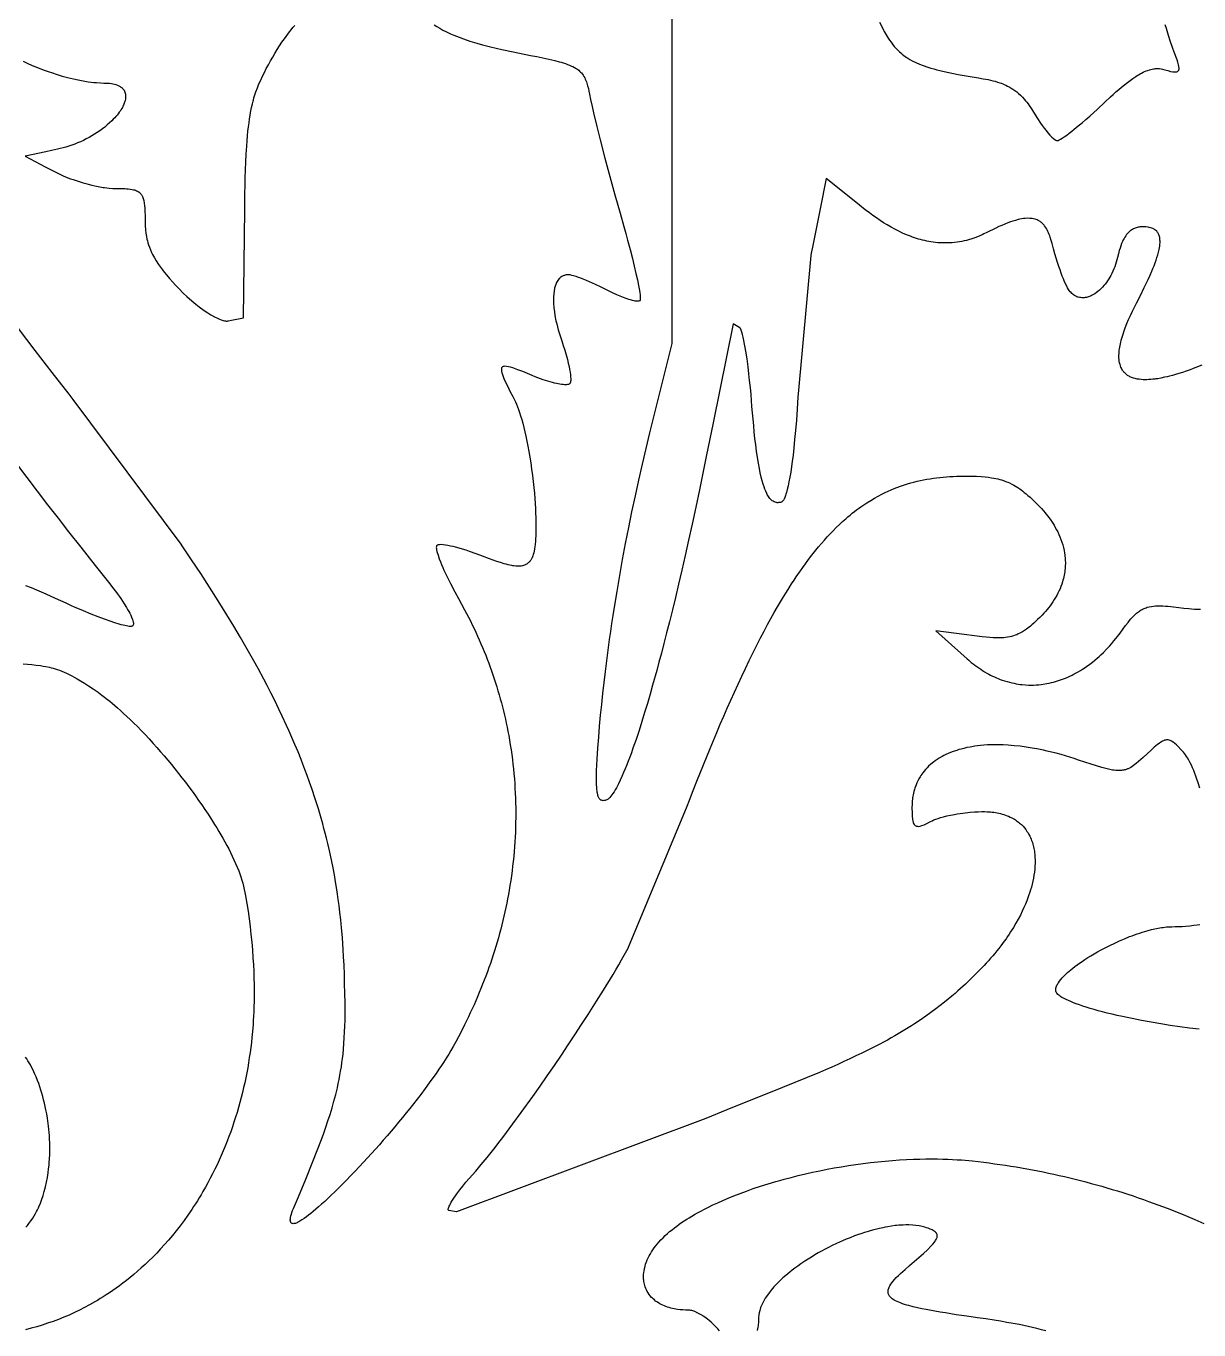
# Model space of a CAD drawing. Extents: x -500 to 500, y -1000 to 1000.
# Drawn here: x 68.2 to 324.2, y 430.8 to 715.4 of the extents above; entities that cross this region are included whole.
import ezdxf

# ---------------------------------------------------------------- set-up
doc = ezdxf.new("R2010")
doc.units = 0
doc.layers.add('APS_GEOMETR_', color=18, linetype='CONTINUOUS')

msp = doc.modelspace()

# ---------------------------------------------------------------- linework, layer by layer
at = {"layer": 'APS_GEOMETR_'}
for points in [[(324.86, 641.37), (323.58, 640.86), (322.94, 640.61), (322.29, 640.37), (321.42, 640.06), (320.61, 639.78), (319.84, 639.54), (319.12, 639.32), (318.45, 639.13), (317.83, 638.97), (317.27, 638.83), (316.75, 638.71), (315.88, 638.53), (315.23, 638.41), (314.79, 638.35), (314.58, 638.33), (314.17, 638.28), (313.75, 638.24), (313.32, 638.21), (312.89, 638.19), (312.46, 638.18), (312.02, 638.19), (311.59, 638.22), (311.16, 638.27), (310.74, 638.33), (310.33, 638.42), (309.92, 638.53), (309.73, 638.6), (309.54, 638.67), (309.35, 638.75), (309.16, 638.84), (308.98, 638.93), (308.81, 639.04), (308.64, 639.14), (308.48, 639.26), (308.32, 639.39), (308.17, 639.52), (308.09, 639.59), (307.95, 639.74), (307.85, 639.84), (307.75, 639.97), (307.64, 640.12), (307.53, 640.29), (307.41, 640.49), (307.3, 640.71), (307.19, 640.96), (307.09, 641.23), (307, 641.53), (306.91, 641.86), (306.85, 642.21), (306.8, 642.6), (306.77, 642.99), (306.77, 643.45), (306.8, 643.99), (306.85, 644.6), (306.9, 644.93), (306.95, 645.28), (307.01, 645.64), (307.09, 646.02), (307.18, 646.41), (307.28, 646.82), (307.39, 647.25), (307.52, 647.69), (307.67, 648.15), (307.82, 648.61), (308.15, 649.53), (308.51, 650.44), (308.89, 651.34), (309.29, 652.23), (309.7, 653.12), (310.13, 654), (310.58, 654.87), (311.45, 656.58), (312.31, 658.3), (312.74, 659.19), (313.15, 660.08), (313.56, 660.98), (313.95, 661.88), (314.2, 662.48), (314.43, 663.07), (314.66, 663.67), (314.88, 664.28), (315.06, 664.86), (315.23, 665.44), (315.39, 666.03), (315.54, 666.62), (315.61, 666.99), (315.66, 667.36), (315.71, 667.73), (315.74, 668.11), (315.74, 668.4), (315.72, 668.68), (315.7, 668.97), (315.67, 669.25), (315.62, 669.45), (315.56, 669.65), (315.49, 669.84), (315.41, 670.03), (315.31, 670.2), (315.21, 670.35), (315.11, 670.48), (315.01, 670.6), (314.82, 670.79), (314.63, 670.94), (314.47, 671.05), (314.34, 671.12), (314.2, 671.17), (313.93, 671.27), (313.67, 671.35), (313.39, 671.42), (313.12, 671.48), (312.63, 671.53), (312.22, 671.56), (311.64, 671.56), (311.42, 671.53), (311.19, 671.5), (310.96, 671.46), (310.74, 671.42), (310.54, 671.35), (310.33, 671.28), (310.14, 671.2), (309.94, 671.11), (309.75, 671.01), (309.56, 670.9), (309.39, 670.78), (309.22, 670.66), (309.03, 670.5), (308.82, 670.29), (308.62, 670.08), (308.44, 669.86), (308.26, 669.63), (308.06, 669.32), (307.88, 669.01), (307.7, 668.7), (307.54, 668.37), (307.35, 667.89), (307.17, 667.41), (307, 666.92), (306.85, 666.42), (306.65, 665.66), (306.47, 664.89), (306.34, 664.38), (306.19, 663.87), (306.03, 663.36), (305.85, 662.86), (305.65, 662.37), (305.44, 661.88), (305.21, 661.4), (304.97, 660.93), (304.76, 660.55), (304.53, 660.18), (304.28, 659.8), (304.02, 659.43), (303.75, 659.07), (303.47, 658.72), (303.17, 658.38), (302.85, 658.06), (302.53, 657.75), (302.19, 657.46), (301.84, 657.19), (301.48, 656.94), (301.1, 656.72), (300.91, 656.62), (300.71, 656.53), (300.51, 656.44), (300.31, 656.36), (300.11, 656.29), (299.9, 656.22), (299.66, 656.16), (299.4, 656.11), (299.15, 656.09), (298.89, 656.07), (298.63, 656.08), (298.37, 656.1), (298.12, 656.15), (297.87, 656.21), (297.78, 656.24), (297.6, 656.3), (297.35, 656.41), (297.2, 656.49), (297.04, 656.59), (296.87, 656.71), (296.69, 656.85), (296.5, 657.01), (296.32, 657.19), (296.12, 657.4), (295.93, 657.64), (295.75, 657.91), (295.56, 658.21), (295.43, 658.45), (295.19, 658.96), (294.84, 659.74), (294.63, 660.24), (294.4, 660.8), (294.16, 661.44), (293.9, 662.14), (293.63, 662.92), (293.35, 663.77), (293.06, 664.69), (292.77, 665.69), (292.47, 666.76), (292.16, 667.9), (291.98, 668.59), (291.78, 669.27), (291.66, 669.59), (291.54, 669.92), (291.41, 670.23), (291.27, 670.55), (291.1, 670.87), (290.92, 671.18), (290.73, 671.48), (290.53, 671.77), (290.41, 671.92), (290.28, 672.07), (290.14, 672.21), (290, 672.34), (289.86, 672.47), (289.7, 672.59), (289.55, 672.7), (289.39, 672.81), (289.14, 672.95), (288.9, 673.06), (288.67, 673.15), (288.46, 673.22), (288.1, 673.32), (287.83, 673.37), (287.32, 673.41), (286.9, 673.42), (286.31, 673.4), (285.91, 673.35), (285.52, 673.29), (285.13, 673.22), (284.75, 673.13), (284.19, 672.97), (283.62, 672.8), (283.07, 672.62), (282.51, 672.42), (281.86, 672.16), (281.21, 671.88), (280.56, 671.6), (279.92, 671.3), (277.92, 670.31), (277.28, 670), (276.88, 669.81), (276.42, 669.6), (275.89, 669.39), (275.31, 669.16), (274.66, 668.94), (273.95, 668.73), (273.45, 668.6), (272.95, 668.48), (272.44, 668.37), (271.93, 668.28), (271.42, 668.2), (270.9, 668.14), (270.38, 668.09), (269.86, 668.06), (269.34, 668.03), (268.82, 668.03), (268.3, 668.03), (267.78, 668.05), (267.26, 668.09), (266.75, 668.14), (266.23, 668.2), (265.72, 668.27), (265.27, 668.35), (264.81, 668.44), (264.36, 668.54), (263.91, 668.65), (263.46, 668.77), (263.02, 668.9), (262.57, 669.03), (262.13, 669.18), (261.69, 669.33), (261.25, 669.49), (260.82, 669.66), (260.38, 669.84), (259.53, 670.21), (258.68, 670.62), (257.84, 671.05), (257.01, 671.5), (256.2, 671.97), (255.4, 672.46), (254.61, 672.97), (253.83, 673.49), (253.07, 674.03), (252.32, 674.58), (251.38, 675.29), (250.15, 676.27), (246.75, 678.99), (242.84, 682.14), (241.51, 675.51), (240.78, 671.86), (239.83, 667.09), (239.58, 665.82), (239.48, 665.28), (236.72, 635.11), (236.68, 634.46), (236.52, 631.79), (236.34, 629.35), (236.16, 627.12), (235.97, 625.1), (235.79, 623.3), (235.61, 621.72), (235.44, 620.36), (235.28, 619.21), (235.1, 618.01), (234.92, 616.91), (234.73, 615.92), (234.55, 615.02), (234.36, 614.22), (234.17, 613.53), (234.07, 613.22), (233.98, 612.93), (233.88, 612.68), (233.79, 612.45), (233.65, 612.14), (233.57, 611.99), (233.48, 611.85), (233.38, 611.72), (233.27, 611.61), (233.14, 611.51), (233.07, 611.48), (233, 611.45), (232.86, 611.41), (232.73, 611.38), (232.59, 611.36), (232.46, 611.35), (232.32, 611.34), (232.18, 611.34), (232.04, 611.35), (231.91, 611.38), (231.68, 611.44), (231.47, 611.52), (231.26, 611.64), (231.07, 611.77), (230.88, 611.92), (230.71, 612.09), (230.55, 612.28), (230.39, 612.48), (230.25, 612.69), (230.11, 612.91), (229.98, 613.13), (229.86, 613.36), (229.65, 613.83), (229.46, 614.28), (229.28, 614.78), (229.08, 615.39), (228.88, 616.1), (228.68, 616.91), (228.47, 617.83), (228.26, 618.84), (228.06, 619.96), (227.86, 621.18), (227.66, 622.57), (227.48, 623.96), (227.31, 625.36), (227.16, 626.76), (227.02, 628.16), (226.89, 629.56), (226.65, 632.37), (226.44, 634.99), (226.3, 636.5), (226.14, 638), (225.98, 639.5), (225.81, 641), (225.57, 642.73), (225.32, 644.45), (225.19, 645.21), (225.05, 645.97), (224.9, 646.72), (224.74, 647.48), (224.6, 648.04), (224.45, 648.6), (224.3, 648.98), (224.14, 649.36), (224.07, 649.46), (223.98, 649.54), (222.57, 650.41), (218.16, 628.77), (216.67, 621.45), (215.93, 617.8), (215.17, 614.14), (214.37, 610.33), (213.58, 606.67), (212.82, 603.16), (212.06, 599.81), (211.33, 596.61), (210.62, 593.56), (209.93, 590.67), (209.27, 587.93), (208.63, 585.35), (208.02, 582.91), (207.43, 580.63), (206.87, 578.5), (206.34, 576.52), (205.85, 574.69), (204.95, 571.49), (204.39, 569.51), (203.81, 567.53), (203.22, 565.56), (202.62, 563.59), (201.99, 561.63), (201.34, 559.68), (200.67, 557.73), (200.32, 556.76), (199.96, 555.8), (199.64, 554.95), (199.32, 554.1), (198.98, 553.25), (198.63, 552.41), (198.27, 551.58), (197.89, 550.75), (197.49, 549.94), (197.07, 549.13), (196.81, 548.67), (196.55, 548.25), (196.3, 547.87), (196.07, 547.54), (195.84, 547.25), (195.63, 547.01), (195.44, 546.81), (195.26, 546.66), (195.13, 546.57), (194.95, 546.48), (194.72, 546.39), (194.59, 546.35), (194.46, 546.32), (194.33, 546.3), (194.19, 546.29), (194.05, 546.3), (193.92, 546.33), (193.78, 546.37), (193.66, 546.44), (193.53, 546.52), (193.42, 546.64), (193.31, 546.77), (193.23, 546.92), (193.15, 547.07), (193.09, 547.23), (193.03, 547.39), (192.99, 547.56), (192.91, 547.9), (192.86, 548.16), (192.82, 548.45), (192.78, 548.77), (192.75, 549.12), (192.71, 549.89), (192.69, 550.77), (192.7, 551.76), (192.73, 552.85), (192.78, 554.04), (192.85, 555.33), (193.01, 557.73), (193.19, 560.13), (193.39, 562.53), (193.6, 564.93), (193.84, 567.32), (194.09, 569.71), (194.35, 572.1), (194.64, 574.49), (194.86, 576.25), (195.09, 578), (195.32, 579.75), (195.57, 581.5), (195.82, 583.25), (196.08, 585), (196.34, 586.75), (196.62, 588.5), (197.19, 591.99), (197.78, 595.47), (198.41, 598.96), (199.07, 602.43), (199.75, 605.91), (200.45, 609.37), (201.19, 612.83), (201.94, 616.29), (202.72, 619.74), (203.53, 623.19), (204.36, 626.62), (205.21, 630.06), (209.26, 646.1), (209.26, 725.77)], [(157.3, 715.62), (157.86, 715.28), (158.48, 714.91), (159.19, 714.52), (159.97, 714.12), (160.4, 713.92), (160.84, 713.71), (161.56, 713.4), (162.71, 712.94), (163.68, 712.58), (165.04, 712.11), (166.55, 711.66), (167.81, 711.3), (169.58, 710.84), (172.03, 710.28), (174.5, 709.74), (178.33, 708.97), (179.65, 708.71), (180.96, 708.44), (182.27, 708.15), (182.93, 708), (183.58, 707.84), (184.52, 707.6), (184.99, 707.47), (185.45, 707.34), (185.91, 707.19), (186.37, 707.03), (186.82, 706.86), (187.26, 706.66), (187.53, 706.54), (187.87, 706.37), (188.05, 706.27), (188.24, 706.15), (188.43, 706.03), (188.63, 705.88), (188.83, 705.73), (189.03, 705.55), (189.23, 705.35), (189.43, 705.14), (189.62, 704.9), (189.8, 704.65), (189.97, 704.37), (190.13, 704.07), (190.26, 703.79), (190.38, 703.5), (190.49, 703.22), (190.59, 702.93), (190.77, 702.34), (190.93, 701.74), (191.06, 701.14), (191.19, 700.53), (191.42, 699.32), (191.73, 697.86), (192.05, 696.41), (192.76, 693.49), (193.48, 690.57), (194.53, 686.55), (195.61, 682.55), (196.71, 678.55), (197.85, 674.56), (198.69, 671.6), (199.1, 670.12), (199.5, 668.63), (200.05, 666.58), (200.53, 664.68), (200.95, 662.95), (201.32, 661.38), (201.63, 659.98), (201.88, 658.73), (202.08, 657.65), (202.15, 657.18), (202.21, 656.74), (202.24, 656.46), (202.26, 656.22), (202.27, 655.83), (202.25, 655.59), (202.23, 655.49), (202.21, 655.45), (202.17, 655.42), (202.13, 655.39), (202.07, 655.37), (201.94, 655.33), (201.78, 655.31), (201.6, 655.31), (201.39, 655.33), (201.18, 655.36), (200.95, 655.4), (200.56, 655.5), (200.16, 655.6), (199.77, 655.72), (199.39, 655.84), (199, 655.98), (198.62, 656.12), (197.86, 656.42), (197.12, 656.75), (196.37, 657.09), (194.91, 657.81), (193.69, 658.41), (192.46, 659), (191.81, 659.29), (191.15, 659.58), (190.49, 659.86), (189.83, 660.13), (189.31, 660.33), (188.78, 660.52), (188.25, 660.7), (187.72, 660.87), (187.33, 660.97), (186.94, 661.06), (186.72, 661.08), (186.51, 661.1), (186.29, 661.08), (186.06, 661.06), (185.87, 661.01), (185.7, 660.96), (185.54, 660.91), (185.4, 660.85), (185.15, 660.72), (184.95, 660.59), (184.79, 660.47), (184.68, 660.37), (184.58, 660.26), (184.42, 660.06), (184.27, 659.85), (184.12, 659.63), (183.99, 659.41), (183.82, 658.99), (183.69, 658.64), (183.55, 658.14), (183.44, 657.5), (183.37, 656.97), (183.3, 656.21), (183.3, 655.47), (183.32, 654.84), (183.38, 653.98), (183.51, 653), (183.64, 652.18), (183.85, 651.06), (184.01, 650.39), (184.18, 649.73), (184.36, 649.06), (184.55, 648.41), (185.11, 646.68), (185.45, 645.67), (185.77, 644.65), (186.08, 643.64), (186.22, 643.12), (186.35, 642.61), (186.55, 641.83), (186.71, 641.1), (186.84, 640.43), (186.94, 639.83), (187.01, 639.28), (187.06, 638.8), (187.08, 638.39), (187.07, 638.04), (187.05, 637.82), (187.03, 637.71), (187.01, 637.61), (186.98, 637.5), (186.94, 637.41), (186.88, 637.33), (186.81, 637.26), (186.72, 637.21), (186.62, 637.17), (186.52, 637.14), (186.41, 637.12), (186.19, 637.1), (185.98, 637.09), (185.71, 637.1), (185.41, 637.12), (185.08, 637.16), (184.73, 637.21), (184.35, 637.28), (183.95, 637.36), (183.53, 637.46), (183.08, 637.57), (182.6, 637.7), (182.11, 637.85), (181.59, 638.01), (181.05, 638.19), (180.49, 638.39), (179.91, 638.6), (179.3, 638.84), (178.68, 639.09), (176.59, 639.95), (175.5, 640.36), (174.42, 640.76), (173.95, 640.9), (173.47, 641.02), (173.08, 641.09), (172.69, 641.12), (172.5, 641.1), (172.32, 641.06), (172.2, 640.99), (172.11, 640.91), (172.04, 640.83), (172, 640.75), (171.95, 640.62), (171.95, 640.56), (171.95, 640.3), (171.97, 640.05), (172.05, 639.68), (172.17, 639.31), (172.49, 638.48), (172.84, 637.67), (173.32, 636.68), (173.81, 635.69), (174.42, 634.52), (174.71, 633.93), (175, 633.34), (175.23, 632.84), (175.45, 632.28), (175.68, 631.67), (175.92, 631.01), (176.15, 630.28), (176.38, 629.51), (176.62, 628.67), (176.85, 627.78), (177.08, 626.84), (177.31, 625.84), (177.53, 624.78), (177.75, 623.67), (177.96, 622.51), (178.16, 621.29), (178.36, 620.01), (178.55, 618.69), (178.73, 617.3), (178.89, 615.96), (179.03, 614.67), (179.14, 613.43), (179.24, 612.25), (179.32, 611.13), (179.38, 610.06), (179.42, 609.04), (179.45, 608.08), (179.47, 607.17), (179.47, 606.32), (179.47, 605.52), (179.45, 604.78), (179.43, 604.1), (179.39, 603.47), (179.36, 602.9), (179.3, 602.3), (179.24, 601.74), (179.16, 601.24), (179.08, 600.79), (178.99, 600.39), (178.9, 600.03), (178.81, 599.73), (178.72, 599.49), (178.66, 599.34), (178.59, 599.2), (178.51, 599.06), (178.43, 598.92), (178.34, 598.78), (178.24, 598.65), (178.14, 598.53), (178.03, 598.41), (177.92, 598.29), (177.8, 598.18), (177.67, 598.08), (177.54, 597.98), (177.41, 597.9), (177.27, 597.82), (177.13, 597.75), (176.99, 597.69), (176.79, 597.62), (176.54, 597.56), (176.25, 597.51), (175.92, 597.48), (175.54, 597.47), (175.13, 597.49), (174.69, 597.53), (174.45, 597.57), (174.21, 597.61), (173.8, 597.7), (173.39, 597.8), (172.98, 597.9), (172.57, 598.01), (171.76, 598.25), (170.96, 598.52), (170.16, 598.8), (169.37, 599.09), (167.79, 599.7), (166.4, 600.21), (165.01, 600.71), (164.24, 600.95), (163.48, 601.19), (162.71, 601.41), (161.93, 601.63), (161.38, 601.76), (160.83, 601.88), (160.27, 601.99), (159.72, 602.09), (159.24, 602.15), (158.76, 602.18), (158.46, 602.17), (158.15, 602.14), (158.02, 602.1), (157.9, 602.05), (157.82, 601.98), (157.78, 601.91), (157.74, 601.79), (157.73, 601.57), (157.74, 601.35), (157.79, 601.03), (157.86, 600.71), (158.11, 599.88), (158.39, 599.06), (158.64, 598.45), (158.89, 597.83), (159.14, 597.23), (159.41, 596.62), (160.17, 595.03), (160.81, 593.71), (161.75, 591.89), (162.56, 590.4), (163.24, 589.17), (163.92, 587.94), (164.34, 587.14), (164.76, 586.33), (165.17, 585.52), (165.58, 584.71), (165.97, 583.89), (166.36, 583.06), (166.74, 582.23), (167.11, 581.4), (167.47, 580.56), (167.83, 579.72), (168.18, 578.88), (168.52, 578.03), (168.85, 577.18), (169.17, 576.33), (169.49, 575.47), (169.79, 574.61), (170.09, 573.75), (170.38, 572.88), (170.66, 572.02), (170.94, 571.14), (171.2, 570.27), (171.46, 569.4), (171.7, 568.52), (171.94, 567.64), (172.17, 566.76), (172.39, 565.87), (172.61, 564.99), (172.81, 564.1), (173.01, 563.21), (173.19, 562.32), (173.37, 561.43), (173.54, 560.54), (173.72, 559.5), (173.89, 558.46), (174.06, 557.41), (174.2, 556.36), (174.34, 555.31), (174.47, 554.26), (174.58, 553.21), (174.68, 552.15), (174.77, 551.09), (174.85, 550.03), (174.91, 548.97), (174.97, 547.91), (175.01, 546.85), (175.04, 545.79), (175.06, 544.72), (175.07, 543.66), (175.07, 542.6), (175.05, 541.53), (175.02, 540.47), (174.99, 539.41), (174.94, 538.35), (174.88, 537.29), (174.8, 536.23), (174.72, 535.17), (174.63, 534.11), (174.52, 533.05), (174.4, 532), (174.27, 530.95), (174.13, 529.9), (173.98, 528.85), (173.82, 527.81), (173.65, 526.77), (173.48, 525.81), (173.3, 524.86), (173.11, 523.91), (172.92, 522.96), (172.71, 522.01), (172.49, 521.06), (172.27, 520.12), (172.04, 519.17), (171.79, 518.23), (171.54, 517.29), (171.28, 516.35), (171.01, 515.42), (170.73, 514.48), (170.45, 513.55), (170.15, 512.62), (169.85, 511.7), (169.54, 510.78), (169.22, 509.86), (168.89, 508.94), (168.55, 508.02), (168.21, 507.11), (167.85, 506.21), (167.49, 505.3), (167.12, 504.4), (166.75, 503.51), (166.36, 502.61), (165.97, 501.72), (165.57, 500.84), (165.16, 499.96), (164.75, 499.08), (164.32, 498.21), (163.89, 497.34), (163.21, 495.99), (162.57, 494.76), (161.96, 493.64), (161.41, 492.64), (160.9, 491.75), (160.45, 490.97), (160.05, 490.3), (159.7, 489.74), (159.32, 489.15), (158.86, 488.46), (158.32, 487.66), (157.7, 486.76), (156.99, 485.76), (156.2, 484.67), (155.31, 483.48), (154.34, 482.19), (153.55, 481.16), (152.76, 480.14), (151.96, 479.13), (151.15, 478.12), (150.33, 477.11), (149.51, 476.11), (148.68, 475.11), (147.85, 474.12), (147.01, 473.14), (146.16, 472.16), (145.31, 471.19), (144.45, 470.22), (143.58, 469.26), (142.71, 468.3), (141.83, 467.35), (140.94, 466.41), (139.97, 465.38), (139.03, 464.4), (138.12, 463.47), (137.24, 462.58), (136.39, 461.73), (135.58, 460.93), (134.81, 460.18), (134.06, 459.47), (133.36, 458.81), (132.68, 458.19), (132.04, 457.62), (131.44, 457.1), (130.87, 456.62), (130.34, 456.18), (129.84, 455.79), (129.38, 455.44), (128.89, 455.09), (128.41, 454.77), (127.96, 454.49), (127.74, 454.37), (127.53, 454.26), (127.33, 454.17), (127.15, 454.09), (126.97, 454.03), (126.8, 453.98), (126.64, 453.96), (126.5, 453.95), (126.36, 453.96), (126.25, 453.99), (126.14, 454.04), (126.06, 454.11), (125.99, 454.19), (125.94, 454.27), (125.91, 454.36), (125.89, 454.44), (125.87, 454.57), (125.86, 454.67), (125.86, 454.78), (125.87, 455.03), (125.92, 455.31), (125.99, 455.64), (126.09, 456), (126.21, 456.39), (126.36, 456.81), (126.54, 457.26), (127.63, 459.85), (129.24, 463.7), (130.81, 467.56), (131.75, 469.95), (132.67, 472.36), (133.15, 473.71), (133.62, 475.06), (134.08, 476.42), (134.53, 477.78), (134.97, 479.23), (135.39, 480.69), (135.77, 482.16), (136.14, 483.63), (136.33, 484.54), (136.52, 485.45), (136.69, 486.36), (136.85, 487.28), (137, 488.2), (137.14, 489.12), (137.26, 490.04), (137.37, 490.96), (137.47, 492.02), (137.57, 493.29), (137.65, 494.55), (137.72, 495.82), (137.77, 497.09), (137.8, 498.36), (137.82, 499.64), (137.82, 500.92), (137.82, 502.19), (137.77, 504.25), (137.72, 506.31), (137.66, 508.36), (137.59, 510.42), (137.49, 512.24), (137.4, 513.83), (137.23, 516.32), (137.1, 517.89), (137.04, 518.55), (136.87, 520.3), (136.69, 521.91), (136.51, 523.38), (136.33, 524.7), (136.16, 525.88), (136.01, 526.92), (135.74, 528.57), (135.47, 530.12), (135.19, 531.61), (134.9, 533.03), (134.62, 534.39), (134.33, 535.69), (134.04, 536.92), (133.76, 538.1), (133.48, 539.2), (133.21, 540.25), (132.95, 541.23), (132.44, 543.01), (131.99, 544.54), (131.59, 545.82), (131.23, 546.95), (130.63, 548.71), (130.07, 550.32), (129.55, 551.78), (129.06, 553.1), (128.61, 554.27), (128.21, 555.3), (127.56, 556.94), (126.87, 558.59), (126.22, 560.09), (125.62, 561.47), (125.06, 562.7), (124.11, 564.76), (123.37, 566.3), (122.46, 568.15), (121.6, 569.86), (120.8, 571.4), (120.08, 572.79), (118.83, 575.12), (117.89, 576.85), (116.46, 579.37), (115.01, 581.88), (113.53, 584.38), (112.03, 586.86), (110.14, 589.89), (108.23, 592.91), (106.29, 595.91), (104.32, 598.9), (102.28, 601.95), (102.04, 602.29), (78.43, 633.89), (77.57, 635), (73.87, 639.78), (70.17, 644.58), (66.5, 649.4)], [(67.5, 707.69), (68.44, 707.26), (69.49, 706.81), (70.65, 706.34), (71.91, 705.85), (72.96, 705.47), (73.91, 705.15), (74.75, 704.88), (76.06, 704.48), (76.9, 704.24), (77.25, 704.15), (78.5, 703.85), (79.54, 703.62), (81, 703.33), (81.71, 703.22), (82.37, 703.14), (82.97, 703.07), (83.51, 703.03), (84.43, 702.97), (85.12, 702.95), (85.54, 702.94), (85.97, 702.92), (86.39, 702.89), (86.81, 702.83), (87.14, 702.77), (87.48, 702.69), (87.8, 702.6), (88.13, 702.48), (88.43, 702.34), (88.58, 702.26), (88.73, 702.17), (88.86, 702.08), (89, 701.98), (89.12, 701.87), (89.24, 701.75), (89.41, 701.56), (89.55, 701.36), (89.66, 701.16), (89.75, 700.96), (89.82, 700.75), (89.86, 700.55), (89.89, 700.35), (89.91, 700.15), (89.91, 699.96), (89.9, 699.77), (89.86, 699.43), (89.8, 699.14), (89.74, 698.92), (89.69, 698.74), (89.62, 698.55), (89.54, 698.34), (89.44, 698.12), (89.33, 697.89), (89.2, 697.64), (89.05, 697.39), (88.89, 697.12), (88.71, 696.84), (88.51, 696.56), (88.29, 696.26), (88.05, 695.96), (87.8, 695.65), (87.52, 695.34), (87.22, 695.03), (86.9, 694.71), (86.4, 694.24), (85.89, 693.79), (85.36, 693.35), (84.82, 692.93), (84.26, 692.52), (83.69, 692.13), (83.11, 691.76), (82.52, 691.4), (81.92, 691.06), (81.31, 690.74), (80.69, 690.43), (80.06, 690.14), (79.43, 689.87), (78.79, 689.61), (78.15, 689.38), (77.5, 689.15), (76.88, 688.96), (76.26, 688.79), (75.64, 688.63), (75.01, 688.48), (73.75, 688.2), (72.48, 687.93), (68, 686.99), (72.35, 684.69), (74.7, 683.46), (75.57, 683.04), (76.3, 682.71), (77.32, 682.27), (77.87, 682.07), (78.42, 681.88), (79.52, 681.51), (80.63, 681.16), (81.19, 681.01), (81.75, 680.85), (82.53, 680.67), (83.21, 680.52), (84.29, 680.3), (84.97, 680.18), (85.26, 680.14), (85.82, 680.07), (86.31, 680.01), (87.08, 679.96), (87.57, 679.94), (87.78, 679.93), (88.55, 679.93), (89.32, 679.92), (89.71, 679.9), (90.09, 679.88), (90.48, 679.85), (90.86, 679.8), (91.35, 679.72), (91.59, 679.67), (91.84, 679.61), (92.07, 679.53), (92.3, 679.44), (92.52, 679.33), (92.73, 679.2), (92.79, 679.17), (92.9, 679.08), (93.05, 678.94), (93.22, 678.75), (93.31, 678.63), (93.41, 678.49), (93.5, 678.33), (93.59, 678.16), (93.67, 677.97), (93.75, 677.76), (93.82, 677.53), (93.88, 677.28), (93.98, 676.73), (94.05, 676.17), (94.1, 675.61), (94.13, 675.05), (94.15, 673.92), (94.16, 672.79), (94.19, 671.86), (94.25, 670.94), (94.33, 670.2), (94.45, 669.47), (94.57, 668.88), (94.66, 668.51), (94.78, 668.09), (94.92, 667.62), (95.1, 667.12), (95.31, 666.57), (95.57, 665.99), (95.8, 665.52), (96.2, 664.78), (96.56, 664.17), (97.08, 663.34), (97.5, 662.76), (97.92, 662.19), (98.35, 661.63), (98.8, 661.08), (99.48, 660.3), (100.17, 659.52), (100.87, 658.76), (101.58, 658), (102.49, 657.11), (103.26, 656.38), (104.36, 655.39), (105.24, 654.67), (105.99, 654.09), (107.06, 653.3), (107.85, 652.78), (108.52, 652.37), (109.48, 651.82), (109.79, 651.67), (110.1, 651.52), (110.42, 651.39), (110.74, 651.26), (110.98, 651.19), (111.23, 651.12), (111.48, 651.06), (111.74, 651.01), (111.89, 651), (112.04, 651), (112.19, 651.01), (112.34, 651.02), (113, 651.15), (115.67, 651.68), (115.91, 675.37), (115.96, 678.82), (115.99, 680.55), (116.03, 682.28), (116.08, 684), (116.15, 685.73), (116.23, 687.45), (116.33, 689.18), (116.41, 690.35), (116.51, 691.44), (116.61, 692.46), (116.72, 693.42), (116.84, 694.29), (116.96, 695.1), (117.07, 695.83), (117.19, 696.5), (117.41, 697.61), (117.59, 698.43), (117.73, 698.98), (117.8, 699.24), (117.93, 699.69), (118.06, 700.13), (118.21, 700.57), (118.35, 701.01), (118.67, 701.88), (119.02, 702.74), (119.39, 703.6), (119.78, 704.44), (120.19, 705.27), (120.62, 706.09), (121.07, 706.93), (121.54, 707.77), (122.02, 708.6), (122.5, 709.42), (123, 710.24), (123.52, 711.04), (124.04, 711.84), (124.58, 712.63), (124.94, 713.12), (125.3, 713.61), (125.66, 714.09), (126.04, 714.57), (126.43, 715.04), (126.82, 715.5)], [(254.52, 716.21), (255.04, 715.14), (255.39, 714.47), (255.53, 714.19), (255.95, 713.47), (256.38, 712.75), (256.7, 712.29), (257.02, 711.84), (257.35, 711.4), (257.7, 710.96), (257.97, 710.66), (258.25, 710.36), (258.54, 710.07), (258.83, 709.78), (259.14, 709.51), (259.45, 709.25), (259.77, 708.99), (260.1, 708.75), (260.49, 708.49), (261.11, 708.12), (261.63, 707.82), (262.39, 707.44), (263.26, 707.08), (263.99, 706.79), (265.03, 706.42), (265.68, 706.22), (266.33, 706.03), (266.98, 705.85), (267.63, 705.69), (268.64, 705.46), (269.65, 705.24), (270.66, 705.03), (271.67, 704.83), (273.88, 704.44), (276.09, 704.08), (277.15, 703.9), (277.68, 703.81), (278.2, 703.7), (278.73, 703.59), (279.25, 703.46), (279.76, 703.33), (280.28, 703.17), (280.79, 703), (281.08, 702.9), (281.39, 702.78), (281.72, 702.64), (282.07, 702.48), (282.44, 702.29), (282.82, 702.09), (283.21, 701.86), (283.61, 701.61), (284.02, 701.32), (284.44, 701.01), (284.86, 700.66), (285.28, 700.28), (285.7, 699.86), (286.11, 699.41), (286.39, 699.08), (286.66, 698.74), (286.92, 698.4), (287.17, 698.04), (287.65, 697.32), (288.11, 696.59), (288.99, 695.18), (289.65, 694.19), (290.04, 693.65), (290.44, 693.12), (290.85, 692.6), (291.27, 692.08), (291.69, 691.6), (292.14, 691.15), (292.47, 690.87), (292.8, 690.61), (292.97, 690.51), (293.15, 690.43), (293.24, 690.42), (293.33, 690.41), (293.42, 690.42), (293.51, 690.44), (293.75, 690.55), (293.99, 690.66), (294.4, 690.92), (294.81, 691.19), (295.37, 691.6), (295.92, 692.01), (296.47, 692.44), (297.01, 692.86), (297.87, 693.57), (298.71, 694.29), (299.55, 695.01), (300.39, 695.74), (302.05, 697.26), (303.7, 698.79), (304.9, 699.91), (305.5, 700.46), (306.11, 701), (306.72, 701.54), (307.35, 702.07), (307.98, 702.59), (308.62, 703.09), (309.21, 703.53), (309.82, 703.96), (310.43, 704.38), (310.75, 704.58), (311.07, 704.77), (311.39, 704.95), (311.72, 705.12), (312.05, 705.29), (312.38, 705.44), (312.72, 705.58), (313.06, 705.71), (313.41, 705.83), (313.76, 705.93), (314.02, 705.99), (314.28, 706.04), (314.52, 706.08), (314.76, 706.1), (314.98, 706.11), (315.2, 706.11), (315.41, 706.1), (315.6, 706.09), (315.97, 706.04), (316.29, 705.98), (316.78, 705.84), (317.41, 705.65), (318.04, 705.49), (318.52, 705.41), (318.99, 705.36), (319.21, 705.37), (319.43, 705.41), (319.53, 705.46), (319.63, 705.51), (319.71, 705.58), (319.77, 705.66), (319.83, 705.75), (319.87, 705.84), (319.9, 706.03), (319.91, 706.21), (319.87, 706.58), (319.8, 706.95), (319.65, 707.47), (319.48, 707.98), (318.84, 709.67), (318.46, 710.74), (318.04, 711.96), (317.59, 713.32), (317.12, 714.85), (316.88, 715.67)], [(66.06, 619.83), (68.32, 616.84), (70.59, 613.87), (72.86, 610.9), (75.15, 607.94), (77.45, 604.98), (80.09, 601.62), (83.27, 597.62), (86.45, 593.64), (87.27, 592.57), (87.67, 592.04), (88.07, 591.49), (88.46, 590.95), (88.85, 590.4), (89.22, 589.84), (89.59, 589.28), (90.1, 588.46), (90.34, 588.04), (90.58, 587.62), (90.8, 587.19), (91.01, 586.76), (91.21, 586.32), (91.38, 585.87), (91.48, 585.57), (91.53, 585.42), (91.57, 585.27), (91.59, 585.11), (91.6, 584.96), (91.6, 584.8), (91.58, 584.65), (91.55, 584.57), (91.5, 584.5), (91.44, 584.44), (91.37, 584.41), (91.24, 584.36), (91.13, 584.34), (90.93, 584.34), (90.69, 584.35), (90.41, 584.39), (90.09, 584.44), (89.74, 584.51), (89.35, 584.59), (88.93, 584.7), (88.48, 584.82), (87.58, 585.1), (86.52, 585.45), (85.3, 585.88), (83.93, 586.4), (82.4, 587), (80.73, 587.7), (79.83, 588.08), (78.9, 588.49), (77.93, 588.92), (76.93, 589.38), (74.61, 590.45), (72.58, 591.36), (70.55, 592.25), (69.34, 592.74), (68.11, 593.21)], [(324.42, 549.01), (324.07, 550.16), (323.79, 551.02), (323.57, 551.63), (323.34, 552.24), (323.09, 552.85), (322.84, 553.45), (322.58, 554.01), (322.3, 554.57), (322.01, 555.12), (321.71, 555.66), (321.51, 555.97), (321.3, 556.28), (321.08, 556.57), (320.85, 556.86), (320.26, 557.5), (319.67, 558.13), (319.34, 558.45), (319, 558.76), (318.64, 559.05), (318.25, 559.31), (318.09, 559.39), (317.95, 559.45), (317.71, 559.53), (317.55, 559.56), (317.49, 559.57), (317.3, 559.57), (317.14, 559.56), (316.9, 559.53), (316.74, 559.48), (316.67, 559.46), (316.47, 559.37), (316.27, 559.27), (316.08, 559.17), (315.88, 559.06), (315.53, 558.81), (315.19, 558.55), (314.49, 557.95), (313.8, 557.35), (312.03, 555.7), (311.55, 555.26), (311.06, 554.83), (310.52, 554.38), (310.25, 554.16), (309.97, 553.95), (309.68, 553.75), (309.38, 553.57), (309.07, 553.4), (308.76, 553.25), (308.67, 553.21), (308.48, 553.14), (308.19, 553.05), (308.01, 553), (307.81, 552.96), (307.58, 552.92), (307.33, 552.89), (307.06, 552.87), (306.76, 552.86), (306.44, 552.86), (306.09, 552.88), (305.73, 552.92), (305.34, 552.97), (304.75, 553.08), (304.17, 553.22), (303.58, 553.36), (303.01, 553.52), (301.86, 553.87), (300.72, 554.24), (297.95, 555.17), (297, 555.48), (296.06, 555.78), (295.1, 556.07), (294.15, 556.35), (293.05, 556.65), (292.04, 556.9), (291.12, 557.12), (290.28, 557.31), (288.86, 557.6), (287.8, 557.79), (286.5, 557.99), (285.19, 558.16), (283.89, 558.3), (282.58, 558.41), (281.46, 558.46), (280.34, 558.49), (279.22, 558.48), (278.1, 558.45), (277.3, 558.39), (276.57, 558.32), (275.91, 558.24), (275.31, 558.16), (274.3, 558), (273.55, 557.87), (272.92, 557.72), (272.34, 557.57), (271.82, 557.43), (271.34, 557.28), (270.56, 557.01), (269.98, 556.79), (269.45, 556.57), (268.98, 556.35), (268.55, 556.13), (268.16, 555.93), (267.53, 555.57), (267.07, 555.28), (266.66, 555), (266.3, 554.73), (265.97, 554.48), (265.68, 554.24), (265.22, 553.81), (264.88, 553.48), (264.53, 553.1), (264.22, 552.73), (263.95, 552.38), (263.72, 552.06), (263.52, 551.77), (263.35, 551.51), (263.09, 551.08), (262.85, 550.61), (262.65, 550.17), (262.47, 549.77), (262.33, 549.39), (262.21, 549.06), (262.12, 548.75), (261.98, 548.27), (261.9, 547.94), (261.83, 547.6), (261.77, 547.27), (261.72, 546.93), (261.68, 546.59), (261.64, 546.25), (261.61, 545.91), (261.59, 545.57), (261.58, 544.63), (261.59, 543.69), (261.63, 542.95), (261.7, 542.21), (261.77, 541.87), (261.86, 541.54), (261.95, 541.33), (262.06, 541.12), (262.16, 540.99), (262.29, 540.88), (262.43, 540.79), (262.58, 540.73), (262.79, 540.7), (263, 540.69), (263.36, 540.76), (263.72, 540.85), (264.21, 541.04), (264.69, 541.26), (265.62, 541.74), (266, 541.92), (266.35, 542.08), (266.77, 542.24), (267.27, 542.41), (267.84, 542.59), (268.48, 542.77), (269.19, 542.95), (269.98, 543.13), (270.84, 543.3), (271.47, 543.41), (272.07, 543.5), (272.66, 543.59), (273.21, 543.66), (273.75, 543.72), (274.26, 543.77), (275.2, 543.85), (276.05, 543.89), (276.8, 543.9), (277.45, 543.9), (277.99, 543.88), (278.36, 543.86), (278.73, 543.83), (279.1, 543.79), (279.47, 543.75), (279.84, 543.69), (280.2, 543.62), (280.57, 543.55), (280.93, 543.46), (281.29, 543.37), (281.64, 543.26), (282, 543.15), (282.34, 543.02), (282.69, 542.88), (283.02, 542.73), (283.35, 542.57), (283.68, 542.39), (283.94, 542.24), (284.19, 542.08), (284.42, 541.92), (284.65, 541.75), (284.87, 541.59), (285.08, 541.41), (285.28, 541.24), (285.47, 541.06), (285.83, 540.7), (286.15, 540.33), (286.44, 539.97), (286.69, 539.6), (286.92, 539.24), (287.12, 538.89), (287.3, 538.55), (287.45, 538.22), (287.58, 537.91), (287.69, 537.62), (287.87, 537.13), (287.96, 536.82), (288.04, 536.51), (288.12, 536.19), (288.19, 535.88), (288.25, 535.56), (288.3, 535.24), (288.35, 534.92), (288.38, 534.6), (288.44, 533.95), (288.46, 533.3), (288.46, 532.64), (288.43, 531.98), (288.38, 531.33), (288.31, 530.67), (288.22, 530.02), (288.1, 529.36), (287.97, 528.72), (287.82, 528.08), (287.66, 527.45), (287.48, 526.83), (287.32, 526.3), (287.13, 525.72), (286.91, 525.1), (286.65, 524.43), (286.36, 523.71), (286.02, 522.95), (285.65, 522.16), (285.24, 521.32), (284.78, 520.45), (284.27, 519.54), (283.72, 518.61), (283.11, 517.64), (282.79, 517.15), (282.46, 516.65), (282.11, 516.14), (281.74, 515.63), (281.36, 515.11), (280.97, 514.59), (280.56, 514.06), (280.14, 513.52), (279.69, 512.97), (279.23, 512.42), (278.76, 511.88), (278.29, 511.34), (277.81, 510.82), (277.32, 510.29), (276.34, 509.26), (275.33, 508.25), (274.3, 507.25), (273.26, 506.27), (272.2, 505.31), (271.62, 504.79), (270.98, 504.23), (270.27, 503.62), (269.5, 502.97), (268.66, 502.29), (267.75, 501.57), (266.77, 500.82), (265.72, 500.04), (264.59, 499.23), (263.39, 498.41), (262.12, 497.56), (261.45, 497.13), (260.76, 496.7), (260.05, 496.26), (259.33, 495.82), (258.58, 495.38), (257.81, 494.94), (257.02, 494.49), (256.21, 494.04), (255.38, 493.59), (254.53, 493.14), (253.24, 492.48), (251.95, 491.83), (250.64, 491.18), (249.33, 490.56), (248.02, 489.94), (246.7, 489.33), (245.37, 488.73), (244.05, 488.14), (242.71, 487.56), (241.38, 486.99), (238.7, 485.86), (236.01, 484.75), (233.32, 483.66), (221.19, 478.78), (216.58, 476.94), (162.17, 456.54), (160.5, 456.83), (160.47, 456.84), (160.41, 456.88), (160.38, 456.92), (160.35, 456.96), (160.33, 457.01), (160.32, 457.08), (160.32, 457.13), (160.34, 457.22), (160.38, 457.36), (160.44, 457.54), (160.53, 457.77), (160.65, 458.03), (160.8, 458.32), (161, 458.65), (161.29, 459.11), (161.59, 459.56), (161.89, 460), (162.21, 460.44), (162.85, 461.31), (163.53, 462.16), (164.21, 463), (164.92, 463.82), (166.34, 465.45), (167.56, 466.86), (168.86, 468.43), (169.72, 469.5), (170.57, 470.58), (171.41, 471.67), (172.25, 472.76), (174.46, 475.75), (176.29, 478.24), (178.81, 481.74), (180.38, 483.99), (181.95, 486.24), (183.51, 488.5), (185.06, 490.77), (186.53, 492.97), (188, 495.18), (189.45, 497.4), (190.9, 499.62), (192.73, 502.52), (194.24, 504.94), (196.31, 508.32), (196.94, 509.38), (197.56, 510.45), (198.17, 511.52), (198.77, 512.59), (199.59, 514.11), (199.7, 514.33), (212.5, 545.1), (213, 546.38), (213.82, 548.49), (214.64, 550.58), (216.06, 554.13), (217.51, 557.68), (218.24, 559.44), (218.98, 561.21), (219.73, 562.97), (220.48, 564.72), (221.25, 566.48), (222.02, 568.22), (222.81, 569.97), (223.6, 571.71), (224.41, 573.44), (225.22, 575.17), (226.05, 576.89), (226.89, 578.61), (227.71, 580.25), (228.51, 581.81), (229.3, 583.31), (230.06, 584.73), (230.8, 586.08), (231.52, 587.37), (232.22, 588.58), (232.89, 589.72), (233.54, 590.8), (234.16, 591.8), (234.74, 592.74), (235.3, 593.62), (235.83, 594.43), (236.32, 595.17), (237.21, 596.46), (237.75, 597.23), (238.31, 597.99), (238.87, 598.75), (239.44, 599.51), (240.02, 600.25), (240.61, 600.99), (241.21, 601.72), (241.82, 602.45), (242.45, 603.16), (243.08, 603.86), (243.72, 604.55), (244.38, 605.23), (245.05, 605.9), (245.73, 606.56), (246.42, 607.2), (247.12, 607.83), (247.6, 608.24), (248.08, 608.64), (248.55, 609.02), (249.02, 609.39), (249.48, 609.75), (249.94, 610.09), (250.4, 610.41), (250.85, 610.73), (251.73, 611.32), (252.58, 611.85), (253.41, 612.35), (254.21, 612.79), (254.98, 613.2), (255.71, 613.56), (256.41, 613.88), (257.07, 614.17), (257.69, 614.43), (258.27, 614.66), (259.28, 615.03), (259.96, 615.25), (260.64, 615.47), (261.33, 615.67), (262.02, 615.85), (262.72, 616.02), (263.42, 616.18), (264.13, 616.33), (264.83, 616.46), (265.54, 616.58), (266.25, 616.69), (266.97, 616.78), (267.68, 616.87), (268.39, 616.94), (269.11, 617), (269.82, 617.05), (270.54, 617.09), (271.29, 617.12), (272, 617.15), (272.69, 617.16), (273.35, 617.16), (274.58, 617.14), (275.69, 617.1), (276.68, 617.04), (277.55, 616.97), (278.3, 616.88), (278.94, 616.8), (279.42, 616.71), (279.89, 616.62), (280.33, 616.52), (280.75, 616.41), (281.15, 616.3), (281.53, 616.18), (281.89, 616.05), (282.23, 615.92), (282.54, 615.79), (282.84, 615.66), (283.37, 615.41), (283.81, 615.17), (284.18, 614.96), (284.34, 614.86), (284.66, 614.66), (285.13, 614.34), (285.42, 614.12), (285.75, 613.88), (286.11, 613.6), (286.5, 613.28), (286.91, 612.93), (287.36, 612.53), (287.84, 612.1), (288.34, 611.62), (288.87, 611.1), (289.42, 610.53), (289.86, 610.06), (290.36, 609.5), (290.62, 609.18), (290.9, 608.85), (291.18, 608.49), (291.46, 608.11), (291.75, 607.72), (292.04, 607.3), (292.32, 606.87), (292.6, 606.42), (292.88, 605.94), (293.15, 605.45), (293.41, 604.95), (293.66, 604.42), (293.89, 603.88), (294.11, 603.33), (294.31, 602.75), (294.49, 602.16), (294.65, 601.56), (294.79, 600.94), (294.9, 600.31), (294.95, 599.99), (294.99, 599.66), (295.02, 599.34), (295.04, 599.01), (295.06, 598.67), (295.07, 598.33), (295.07, 597.99), (295.06, 597.65), (295.04, 597.3), (295.01, 596.95), (294.98, 596.6), (294.93, 596.24), (294.88, 595.88), (294.81, 595.52), (294.74, 595.16), (294.65, 594.79), (294.55, 594.42), (294.45, 594.05), (294.28, 593.54), (294.1, 593.04), (293.9, 592.55), (293.68, 592.06), (293.45, 591.58), (293.2, 591.1), (292.93, 590.64), (292.65, 590.18), (292.36, 589.72), (292.06, 589.28), (291.74, 588.84), (291.41, 588.42), (291.07, 588), (290.73, 587.59), (290.37, 587.19), (290.01, 586.81), (289.49, 586.28), (289.01, 585.81), (288.56, 585.38), (288.15, 585.01), (287.78, 584.68), (287.44, 584.39), (286.89, 583.96), (286.57, 583.71), (286.16, 583.43), (285.93, 583.28), (285.68, 583.13), (285.41, 582.98), (285.11, 582.83), (284.8, 582.68), (284.47, 582.53), (284.11, 582.4), (283.74, 582.27), (283.34, 582.16), (282.92, 582.06), (282.47, 581.97), (282.01, 581.91), (281.62, 581.87), (281.16, 581.84), (280.62, 581.83), (280.02, 581.83), (279.34, 581.85), (278.59, 581.89), (277.77, 581.96), (276.88, 582.05), (275.21, 582.26), (272.97, 582.55), (266.8, 583.38), (272.27, 578.47), (273.64, 577.24), (273.97, 576.95), (274.14, 576.81), (274.53, 576.48), (274.93, 576.17), (275.33, 575.86), (275.74, 575.55), (276.16, 575.26), (276.58, 574.97), (277.01, 574.69), (277.44, 574.42), (277.94, 574.13), (278.35, 573.91), (278.76, 573.7), (279.17, 573.49), (279.59, 573.3), (280.01, 573.11), (280.43, 572.93), (280.86, 572.76), (281.29, 572.6), (281.79, 572.44), (282.34, 572.28), (282.86, 572.14), (283.37, 572.01), (283.86, 571.91), (284.33, 571.82), (284.78, 571.75), (285.21, 571.69), (285.62, 571.64), (286.38, 571.57), (287.05, 571.54), (287.63, 571.53), (288.12, 571.54), (288.72, 571.57), (289.27, 571.61), (289.78, 571.67), (290.23, 571.72), (290.99, 571.84), (291.56, 571.95), (292.01, 572.06), (292.46, 572.17), (292.91, 572.3), (293.36, 572.43), (293.81, 572.57), (294.25, 572.72), (294.68, 572.89), (295.12, 573.06), (295.61, 573.27), (296.07, 573.49), (296.54, 573.71), (296.99, 573.95), (297.45, 574.19), (297.9, 574.44), (298.34, 574.7), (298.78, 574.97), (299.21, 575.25), (299.7, 575.58), (300.38, 576.08), (300.99, 576.55), (301.54, 576.99), (302.03, 577.4), (302.45, 577.78), (302.82, 578.12), (303.4, 578.67), (304.07, 579.36), (304.67, 580), (305.2, 580.6), (305.68, 581.16), (306.09, 581.66), (306.45, 582.1), (307, 582.83), (307.72, 583.82), (308.23, 584.52), (308.75, 585.2), (309.07, 585.59), (309.39, 585.97), (309.73, 586.35), (310.08, 586.72), (310.44, 587.06), (310.63, 587.23), (310.82, 587.39), (311.02, 587.54), (311.22, 587.68), (311.43, 587.82), (311.64, 587.95), (311.85, 588.06), (312.05, 588.17), (312.27, 588.26), (312.48, 588.35), (312.7, 588.42), (312.93, 588.5), (313.38, 588.62), (313.84, 588.71), (314.31, 588.77), (314.77, 588.81), (315.24, 588.83), (315.81, 588.83), (316.38, 588.81), (316.96, 588.78), (317.53, 588.73), (318.67, 588.61), (319.81, 588.47), (320.91, 588.33), (322, 588.21), (322.64, 588.16), (323.28, 588.12), (323.91, 588.09), (324.55, 588.08)], [(67.52, 576.16), (68.47, 576.1), (69.43, 576.01), (70.38, 575.9), (71.33, 575.77), (71.87, 575.68), (72.51, 575.57), (73.25, 575.41), (73.65, 575.31), (74.07, 575.2), (74.52, 575.07), (74.98, 574.92), (75.47, 574.75), (75.97, 574.56), (76.49, 574.35), (77.03, 574.12), (77.58, 573.86), (78.15, 573.57), (78.7, 573.28), (79.34, 572.92), (80.08, 572.48), (80.9, 571.97), (81.81, 571.38), (82.8, 570.71), (83.88, 569.95), (84.44, 569.54), (85.02, 569.1), (85.92, 568.4), (86.43, 568), (86.97, 567.55), (87.54, 567.06), (88.15, 566.54), (88.8, 565.97), (89.47, 565.35), (90.18, 564.7), (90.91, 564), (91.68, 563.25), (92.47, 562.46), (93.29, 561.62), (94.14, 560.73), (95.01, 559.8), (95.91, 558.81), (96.72, 557.9), (97.53, 556.98), (98.33, 556.05), (99.12, 555.11), (99.9, 554.17), (100.68, 553.22), (101.44, 552.26), (102.2, 551.3), (102.95, 550.32), (103.69, 549.34), (104.41, 548.36), (105.13, 547.36), (105.84, 546.36), (106.54, 545.36), (107.23, 544.34), (107.9, 543.32), (108.86, 541.85), (109.33, 541.1), (109.79, 540.35), (110.25, 539.6), (110.7, 538.84), (111.14, 538.08), (111.57, 537.32), (111.99, 536.54), (112.4, 535.76), (112.8, 534.98), (113.19, 534.19), (113.56, 533.4), (113.92, 532.6), (114.26, 531.79), (114.59, 530.97), (114.83, 530.31), (115.06, 529.65), (115.27, 528.97), (115.46, 528.29), (115.63, 527.61), (115.79, 526.92), (115.94, 526.23), (116.07, 525.54), (116.37, 523.86), (116.63, 522.17), (116.87, 520.49), (117.08, 518.8), (117.27, 517.1), (117.44, 515.41), (117.58, 513.71), (117.7, 512.01), (117.8, 510.46), (117.87, 508.98), (117.92, 507.55), (117.95, 506.19), (117.97, 504.88), (117.96, 503.64), (117.95, 502.46), (117.92, 501.34), (117.88, 500.28), (117.84, 499.28), (117.78, 498.34), (117.73, 497.47), (117.6, 495.9), (117.47, 494.58), (117.35, 493.49), (117.22, 492.39), (117.08, 491.29), (116.91, 490.2), (116.74, 489.1), (116.55, 488.01), (116.35, 486.91), (116.13, 485.82), (115.9, 484.73), (115.66, 483.65), (115.4, 482.56), (115.13, 481.48), (114.84, 480.4), (114.54, 479.33), (114.23, 478.26), (113.9, 477.19), (113.56, 476.13), (113.21, 475.08), (112.84, 474.02), (112.45, 472.98), (112.06, 471.94), (111.65, 470.9), (111.22, 469.87), (110.78, 468.85), (110.33, 467.84), (109.87, 466.83), (109.39, 465.83), (108.89, 464.84), (108.38, 463.86), (107.86, 462.88), (107.33, 461.92), (106.78, 460.96), (106.38, 460.28), (105.97, 459.61), (105.57, 458.96), (105.16, 458.31), (104.75, 457.68), (104.33, 457.05), (103.5, 455.83), (102.66, 454.66), (101.81, 453.52), (100.96, 452.43), (100.11, 451.38), (99.25, 450.36), (98.4, 449.38), (97.54, 448.44), (96.69, 447.54), (95.84, 446.68), (94.99, 445.84), (94.15, 445.05), (93.32, 444.29), (92.5, 443.56), (91.69, 442.87), (90.88, 442.2), (90.09, 441.57), (89.32, 440.97), (88.55, 440.41), (87.81, 439.87), (87.08, 439.36), (86.37, 438.87), (85.68, 438.42), (85.02, 437.99), (84.37, 437.59), (83.75, 437.22), (83.16, 436.86), (82.05, 436.24), (80.95, 435.65), (79.84, 435.08), (78.71, 434.54), (77.57, 434.02), (76.41, 433.53), (75.25, 433.06), (74.07, 432.62), (72.88, 432.21), (71.69, 431.82), (70.49, 431.46), (69.27, 431.13), (68.06, 430.82)], [(324.3, 496.43), (322.19, 496.67), (320.08, 496.94), (317.98, 497.23), (315.89, 497.56), (313.79, 497.91), (311.71, 498.3), (310.66, 498.5), (309.62, 498.71), (308.59, 498.93), (307.55, 499.15), (306.39, 499.41), (305.29, 499.67), (304.22, 499.93), (303.21, 500.19), (302.24, 500.45), (301.33, 500.7), (300.46, 500.96), (299.63, 501.21), (298.86, 501.46), (298.14, 501.7), (297.46, 501.94), (296.83, 502.18), (296.26, 502.42), (295.73, 502.65), (295.25, 502.87), (294.82, 503.09), (294.33, 503.36), (294.1, 503.51), (293.86, 503.66), (293.64, 503.83), (293.44, 504.02), (293.26, 504.22), (293.17, 504.32), (293.1, 504.44), (293.04, 504.54), (293, 504.66), (292.98, 504.78), (292.96, 504.9), (292.97, 505.03), (292.98, 505.15), (293, 505.28), (293.02, 505.39), (293.09, 505.6), (293.16, 505.8), (293.24, 506), (293.34, 506.19), (293.44, 506.38), (293.55, 506.56), (293.8, 506.92), (294.07, 507.26), (294.36, 507.6), (294.65, 507.92), (294.96, 508.22), (295.23, 508.49), (295.54, 508.78), (295.89, 509.08), (296.27, 509.4), (296.68, 509.74), (297.14, 510.09), (297.63, 510.45), (298.15, 510.83), (298.71, 511.22), (299.32, 511.62), (299.95, 512.03), (300.63, 512.44), (301.35, 512.87), (302.1, 513.3), (302.89, 513.73), (303.73, 514.17), (304.78, 514.7), (305.84, 515.21), (306.91, 515.7), (307.99, 516.17), (309.09, 516.61), (309.64, 516.82), (310.19, 517.02), (310.74, 517.21), (311.3, 517.4), (311.86, 517.58), (312.42, 517.75), (313.14, 517.95), (313.87, 518.14), (314.6, 518.32), (315.33, 518.47), (316.07, 518.59), (316.44, 518.64), (316.81, 518.69), (317.18, 518.73), (317.55, 518.75), (317.93, 518.78), (318.3, 518.79), (319.05, 518.8), (319.8, 518.82), (320.54, 518.86), (321.29, 518.9), (322.27, 518.99), (323.12, 519.09), (323.85, 519.18), (324.45, 519.26)], [(68.1, 453.17), (68.46, 453.59), (68.77, 453.97), (69.02, 454.29), (69.23, 454.57), (69.5, 454.97), (69.61, 455.14), (69.94, 455.69), (70.22, 456.17), (70.45, 456.59), (70.63, 456.95), (70.87, 457.45), (70.97, 457.66), (71.31, 458.47), (71.62, 459.3), (71.9, 460.13), (72.15, 460.98), (72.4, 461.99), (72.63, 463.01), (72.82, 464.03), (72.99, 465.06), (73.1, 465.91), (73.18, 466.7), (73.24, 467.41), (73.28, 468.06), (73.34, 469.15), (73.35, 469.97), (73.35, 470.82), (73.33, 471.64), (73.3, 472.43), (73.25, 473.18), (73.2, 473.89), (73.14, 474.58), (73.07, 475.22), (73, 475.84), (72.84, 476.96), (72.67, 477.95), (72.51, 478.8), (72.36, 479.52), (72.19, 480.24), (72.01, 480.97), (71.82, 481.69), (71.61, 482.41), (71.4, 483.12), (71.17, 483.83), (70.93, 484.54), (70.67, 485.24), (70.36, 486.04), (70.11, 486.62), (69.88, 487.13), (69.49, 487.92), (69.23, 488.41), (69.12, 488.61), (68.85, 489.05), (68.58, 489.49), (68.3, 489.92), (68.01, 490.34)], [(219.57, 430.56), (219.18, 431), (218.84, 431.38), (218.28, 431.95), (217.91, 432.3), (217.75, 432.45), (217.34, 432.79), (216.97, 433.09), (216.38, 433.53), (215.99, 433.79), (215.83, 433.9), (215.29, 434.21), (214.83, 434.45), (214.17, 434.76), (213.95, 434.84), (213.73, 434.91), (213.5, 434.97), (213.27, 435.02), (213.05, 435.05), (212.83, 435.07), (212.21, 435.09), (211.59, 435.12), (210.98, 435.17), (210.36, 435.25), (210, 435.3), (209.65, 435.37), (209.29, 435.45), (208.93, 435.54), (208.57, 435.64), (208.22, 435.75), (207.87, 435.87), (207.53, 436), (207.19, 436.15), (206.86, 436.31), (206.54, 436.48), (206.22, 436.67), (205.91, 436.86), (205.62, 437.07), (205.34, 437.3), (205.06, 437.54), (204.9, 437.7), (204.74, 437.86), (204.45, 438.18), (204.2, 438.51), (203.97, 438.85), (203.78, 439.18), (203.61, 439.51), (203.47, 439.84), (203.35, 440.16), (203.25, 440.47), (203.17, 440.77), (203.1, 441.06), (203.06, 441.33), (203.02, 441.59), (203, 441.82), (202.98, 442.23), (202.97, 442.47), (202.98, 442.71), (202.99, 442.96), (203.02, 443.2), (203.08, 443.69), (203.18, 444.17), (203.3, 444.65), (203.44, 445.13), (203.61, 445.6), (203.8, 446.06), (204.01, 446.52), (204.24, 446.97), (204.49, 447.41), (204.75, 447.84), (205.03, 448.26), (205.32, 448.67), (205.61, 449.07), (205.92, 449.45), (206.34, 449.95), (206.78, 450.43), (207.24, 450.89), (207.7, 451.35), (208.19, 451.79), (208.68, 452.22), (209.19, 452.64), (209.7, 453.04), (210.23, 453.44), (210.76, 453.82), (211.3, 454.2), (211.85, 454.56), (212.4, 454.92), (212.96, 455.26), (213.52, 455.6), (214.08, 455.93), (214.74, 456.31), (215.48, 456.71), (216.29, 457.13), (217.17, 457.58), (218.13, 458.04), (219.16, 458.52), (220.26, 459.02), (221.45, 459.52), (222.7, 460.03), (224.04, 460.55), (225.45, 461.08), (226.94, 461.6), (228.5, 462.13), (230.15, 462.65), (231.87, 463.16), (232.76, 463.41), (233.67, 463.67), (235.22, 464.07), (236.77, 464.46), (238.33, 464.84), (239.89, 465.19), (241.45, 465.52), (243.03, 465.83), (244.6, 466.13), (246.18, 466.4), (247.76, 466.66), (249.35, 466.89), (250.93, 467.1), (252.52, 467.3), (254.11, 467.47), (255.71, 467.63), (257.3, 467.76), (258.89, 467.87), (260.42, 467.96), (261.88, 468.03), (263.28, 468.07), (264.63, 468.09), (265.91, 468.1), (267.14, 468.09), (268.3, 468.06), (269.41, 468.03), (270.45, 467.98), (271.44, 467.92), (272.36, 467.86), (273.22, 467.79), (274.76, 467.65), (276.06, 467.5), (277.24, 467.36), (278.43, 467.21), (279.61, 467.05), (280.79, 466.88), (281.97, 466.71), (283.16, 466.52), (284.34, 466.33), (285.51, 466.13), (286.69, 465.92), (287.87, 465.7), (289.04, 465.48), (290.22, 465.24), (291.39, 465), (292.56, 464.75), (293.73, 464.49), (294.9, 464.22), (296.06, 463.95), (297.22, 463.66), (298.39, 463.37), (299.54, 463.07), (300.7, 462.76), (301.85, 462.44), (303.01, 462.12), (304.16, 461.79), (305.3, 461.45), (306.45, 461.1), (307.59, 460.74), (308.72, 460.37), (309.86, 460), (310.99, 459.62), (312.12, 459.23), (313.25, 458.83), (315.27, 458.09), (317.29, 457.33), (319.3, 456.53), (321.31, 455.71), (323.3, 454.87), (325.28, 453.99)], [(290.8, 430.54), (289.84, 430.81), (288.87, 431.07), (287.91, 431.29), (286.95, 431.51), (285.98, 431.72), (285.02, 431.92), (283.64, 432.17), (282.27, 432.41), (280.89, 432.65), (279.52, 432.87), (277.7, 433.15), (275.88, 433.41), (273.54, 433.74), (271.21, 434.09), (268.88, 434.46), (267.71, 434.66), (266.55, 434.86), (264.66, 435.2), (263.71, 435.39), (262.77, 435.59), (261.83, 435.81), (260.9, 436.06), (260.44, 436.19), (259.98, 436.34), (259.53, 436.49), (259.07, 436.65), (258.68, 436.8), (258.33, 436.96), (258.01, 437.12), (257.73, 437.27), (257.48, 437.43), (257.27, 437.57), (257.1, 437.71), (256.96, 437.83), (256.81, 437.99), (256.69, 438.14), (256.59, 438.3), (256.51, 438.45), (256.45, 438.6), (256.41, 438.75), (256.38, 438.89), (256.37, 439.02), (256.37, 439.26), (256.39, 439.45), (256.42, 439.58), (256.43, 439.64), (256.51, 439.86), (256.62, 440.12), (256.77, 440.41), (256.96, 440.72), (257.2, 441.06), (257.47, 441.42), (257.79, 441.8), (258.16, 442.19), (258.62, 442.65), (259.1, 443.11), (259.58, 443.55), (260.06, 443.99), (261.05, 444.85), (262.05, 445.7), (263.08, 446.59), (264.1, 447.48), (264.94, 448.28), (265.77, 449.1), (266.15, 449.52), (266.51, 449.95), (266.63, 450.14), (266.75, 450.32), (266.86, 450.51), (266.97, 450.71), (267.01, 450.82), (267.05, 450.94), (267.08, 451.06), (267.1, 451.19), (267.1, 451.31), (267.09, 451.43), (267.07, 451.56), (267.03, 451.68), (266.94, 451.85), (266.82, 452.01), (266.63, 452.18), (266.42, 452.34), (265.98, 452.58), (265.54, 452.79), (265.13, 452.95), (264.75, 453.08), (264.41, 453.19), (264.09, 453.28), (263.55, 453.41), (263.14, 453.48), (262.39, 453.58), (261.77, 453.63), (260.9, 453.68), (260.24, 453.68), (259.65, 453.66), (259.16, 453.64), (258.74, 453.61), (258.17, 453.56), (257.92, 453.53), (257.08, 453.41), (256.34, 453.29), (255.72, 453.18), (255.19, 453.08), (254.47, 452.92), (254.17, 452.85), (253.25, 452.61), (252.45, 452.39), (251.77, 452.2), (251.21, 452.02), (250.42, 451.77), (250.1, 451.66), (249.04, 451.27), (248.08, 450.9), (247.21, 450.54), (246.42, 450.21), (245.73, 449.91), (245.12, 449.63), (244.15, 449.17), (243.38, 448.78), (242.62, 448.39), (241.86, 447.98), (241.11, 447.56), (240.36, 447.13), (239.63, 446.68), (238.89, 446.23), (238.17, 445.76), (237.35, 445.21), (236.64, 444.71), (236, 444.24), (235.42, 443.79), (234.9, 443.38), (234.05, 442.67), (233.42, 442.13), (232.74, 441.49), (232.09, 440.83), (231.45, 440.15), (230.83, 439.45), (230.38, 438.87), (230.02, 438.37), (229.54, 437.67), (229.29, 437.23), (229.08, 436.85), (228.78, 436.24), (228.61, 435.84), (228.54, 435.67), (228.42, 435.31), (228.33, 434.99), (228.21, 434.48), (228.15, 434.15), (228.13, 434.02), (228.1, 433.54), (228.09, 433.02), (228.07, 432.66), (228.05, 432.33), (228.02, 432), (227.98, 431.67), (227.93, 431.34), (227.86, 431), (227.78, 430.67)]]:
    msp.add_lwpolyline(points, dxfattribs=at)

doc.saveas('drawing.dxf')
